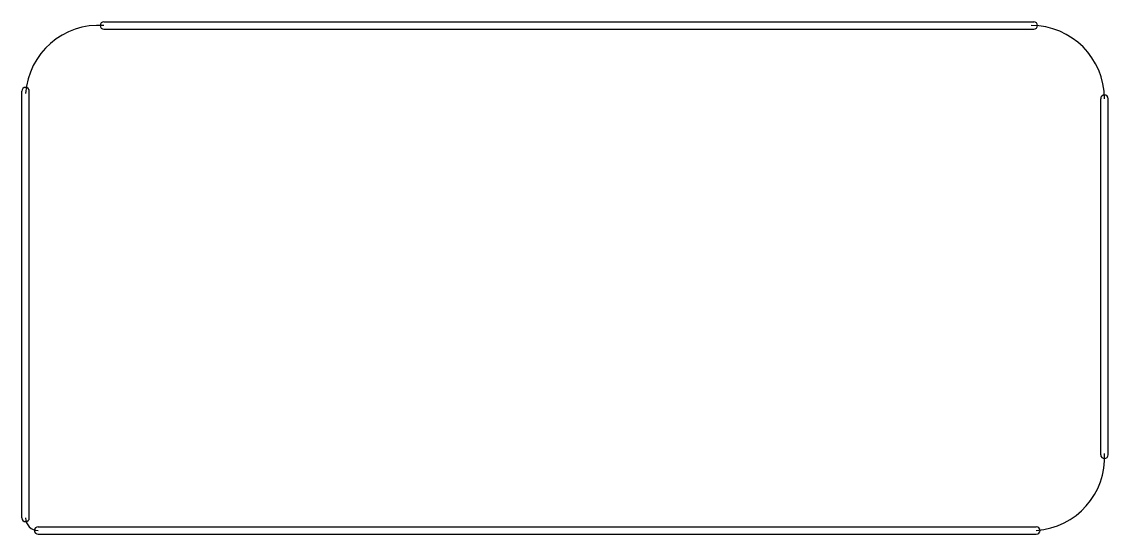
# Model space of a CAD drawing. Extents: x 62725 to 84225, y 46645 to 56795.
import ezdxf

# ---------------------------------------------------------------- set-up
doc = ezdxf.new("R2010")
doc.units = 0
doc.layers.add('BLACK', color=1, linetype='CONTINUOUS')

msp = doc.modelspace()

# ---------------------------------------------------------------- linework, layer by layer
at = {"layer": 'BLACK'}
for p, q in [((64350, 56795), (82750, 56795)), ((64350, 56645), (82750, 56645)), ((62725, 46970), (62725, 55420)), ((62875, 46970), (62875, 55420)), ((84075, 48220), (84075, 55270)), ((84225, 48220), (84225, 55270)), ((63050, 46795), (82800, 46795)), ((63050, 46645), (82800, 46645))]:
    msp.add_line(p, q, dxfattribs=at)
for centre, radius, start, end in [((64350, 56720), 75, 90, 270), ((82750, 56720), 75, 270, 450), ((64250, 55270), 1453, 86, 176), ((82700, 55270), 1450, 0, 90), ((62800, 55420), 75, 360, 540), ((84150, 55270), 75, 360, 540), ((82700, 48170), 1453, -86, 3), ((84150, 48220), 75, 180, 360), ((62800, 46970), 75, 180, 360), ((63050, 46970), 250, -180, -90), ((63050, 46720), 75, 90, 270), ((82800, 46720), 75, 270, 450)]:
    msp.add_arc(centre, radius, start, end, dxfattribs=at)

doc.saveas('drawing.dxf')
